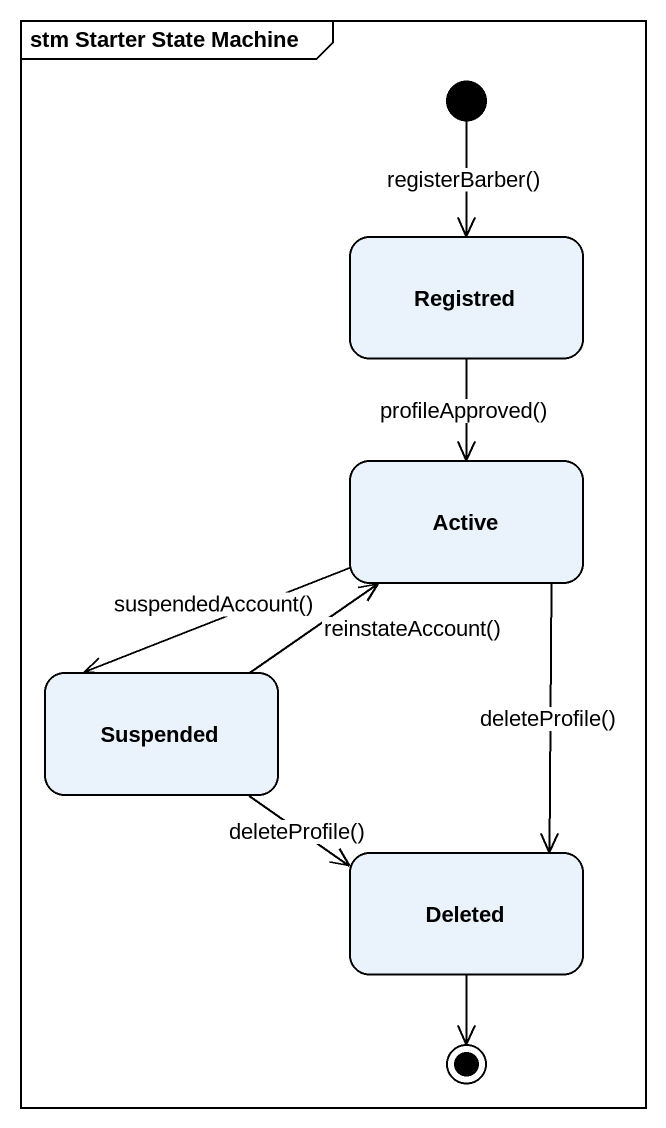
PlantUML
@startuml
mainframe stm Starter State Machine
hide empty description
state Registred
state Active
state Suspended
state Deleted
[*] --> Registred : registerBarber()
Registred --> Active : profileApproved()
Active --> Suspended : suspendedAccount()
Active --> Deleted : deleteProfile()
Suspended -up-> Active : reinstateAccount()
Suspended -right-> Deleted : deleteProfile()
Deleted --> [*]
@enduml
